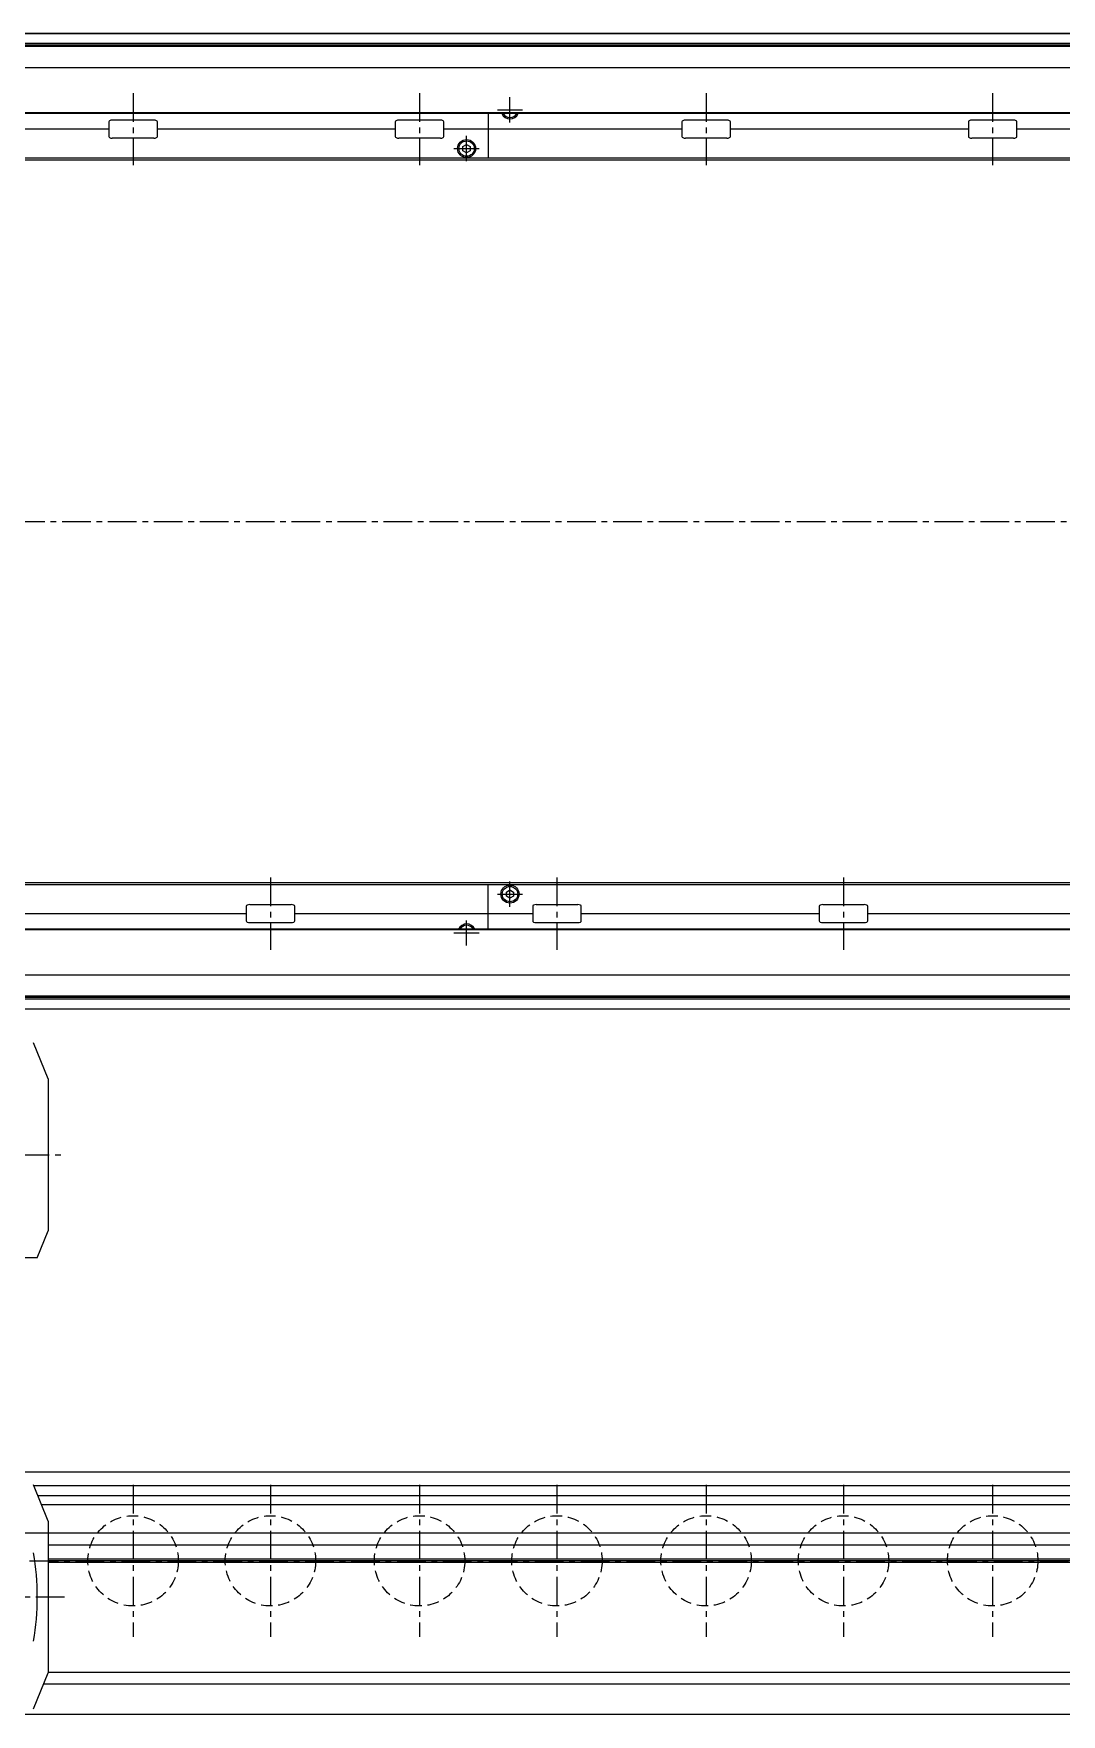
# Model space of a CAD drawing. Extents: x -10 to 4817, y -8 to 1051.
# Drawn here: x 674 to 1243, y 68 to 998 of the extents above; entities that cross this region are included whole.
import ezdxf

# ---------------------------------------------------------------- set-up
doc = ezdxf.new("R2010")
doc.units = 0
doc.header["$LTSCALE"] = 0.5
doc.linetypes.add('CENTER', pattern=[50.8, 31.75, -6.35, 6.35, -6.35])
doc.linetypes.add('DASHED', pattern=[19.05, 12.7, -6.35])
for name, color, linetype in [('MSM_CENTER', 1, 'CENTER'), ('MSM_CONTINUOUS', 7, 'CONTINUOUS'), ('MSM_DASHED', 4, 'DASHED')]:
    doc.layers.add(name, color=color, linetype=linetype)

msp = doc.modelspace()

# ---------------------------------------------------------------- linework, layer by layer
at = {"layer": 'MSM_CENTER'}
for p, q in [((729.25, 965.5), (729.25, 925.5)), ((887.75, 965.5), (887.75, 925.5)), ((937.75, 949.25), (937.75, 963.25)), ((1046.25, 965.5), (1046.25, 925.5)), ((1204.75, 965.5), (1204.75, 925.5)), ((930.75, 956.25), (944.75, 956.25)), ((913.75, 927.75), (913.75, 941.75)), ((906.75, 934.75), (920.75, 934.75)), ((359.75, 728.4), (4109.85, 728.4)), ((805.25, 531.3), (805.25, 491.3)), ((963.75, 531.3), (963.75, 491.3)), ((1122.25, 531.3), (1122.25, 491.3)), ((930.75, 522.05), (944.75, 522.05)), ((937.75, 515.05), (937.75, 529.05)), ((913.75, 493.55), (913.75, 507.55)), ((906.75, 500.55), (920.75, 500.55)), ((362.25, 377.75), (692.25, 377.75)), ((729.25, 195), (729.25, 111)), ((805.25, 195), (805.25, 111)), ((887.75, 195), (887.75, 111)), ((963.75, 195), (963.75, 111)), ((1046.25, 195), (1046.25, 111)), ((1122.25, 195), (1122.25, 111)), ((1204.75, 195), (1204.75, 111)), ((367.25, 153), (4100.25, 153)), ((472.25, 133), (692.25, 133))]:
    msp.add_line(p, q, dxfattribs=at)
at = {"layer": 'MSM_CONTINUOUS'}
for p, q in [((4099.85, 998.4), (370.65, 998.4)), ((4098.25, 998.35), (372.25, 998.35)), ((4073.58, 992.92), (396.92, 992.92)), ((4073.58, 991.18), (396.92, 991.18)), ((4073.5, 992.05), (397, 992.05)), ((4098.25, 979.55), (372.25, 979.55)), ((4098.25, 954.15), (372.25, 954.15)), ((4098.25, 954.55), (422.25, 954.55)), ((715.81, 949.5), (715.81, 941.5)), ((740.72, 950.5), (717.78, 950.5)), ((742.69, 941.5), (742.69, 949.5)), ((874.31, 949.5), (874.31, 941.5)), ((899.22, 950.5), (876.28, 950.5)), ((901.19, 941.5), (901.19, 949.5)), ((925.75, 954.15), (925.75, 929.4)), ((937.75, 953.94), (937.39, 954.15)), ((938.11, 954.15), (937.75, 953.94)), ((1032.81, 949.5), (1032.81, 941.5)), ((1057.72, 950.5), (1034.78, 950.5)), ((1059.69, 941.5), (1059.69, 949.5)), ((1191.31, 949.5), (1191.31, 941.5)), ((1216.22, 950.5), (1193.28, 950.5)), ((1218.19, 941.5), (1218.19, 949.5)), ((715.81, 945.5), (584.19, 945.5)), ((740.72, 940.5), (717.78, 940.5)), ((874.31, 945.5), (742.69, 945.5)), ((899.22, 940.5), (876.28, 940.5)), ((1032.81, 945.5), (901.19, 945.5)), ((1057.72, 940.5), (1034.78, 940.5)), ((1191.31, 945.5), (1059.69, 945.5)), ((1216.22, 940.5), (1193.28, 940.5)), ((1349.81, 945.5), (1218.19, 945.5)), ((911.75, 935.9), (913.75, 937.06)), ((911.75, 933.6), (911.75, 935.9)), ((913.75, 932.44), (911.75, 933.6)), ((913.75, 937.06), (915.75, 935.9)), ((915.75, 933.6), (913.75, 932.44)), ((915.75, 935.9), (915.75, 933.6)), ((4095.75, 929.4), (450.25, 929.4)), ((4099.85, 928.4), (450.25, 928.4)), ((4099.85, 528.4), (450.25, 528.4)), ((450.25, 527.4), (4095.75, 527.4)), ((925.75, 502.65), (925.75, 527.4)), ((935.75, 523.2), (937.75, 524.36)), ((935.75, 520.9), (935.75, 523.2)), ((937.75, 524.36), (939.75, 523.2)), ((939.75, 523.2), (939.75, 520.9)), ((791.81, 515.3), (791.81, 507.3)), ((793.78, 516.3), (816.72, 516.3)), ((818.69, 507.3), (818.69, 515.3)), ((937.75, 519.74), (935.75, 520.9)), ((939.75, 520.9), (937.75, 519.74)), ((950.31, 515.3), (950.31, 507.3)), ((952.28, 516.3), (975.22, 516.3)), ((977.19, 507.3), (977.19, 515.3)), ((1108.81, 515.3), (1108.81, 507.3)), ((1110.78, 516.3), (1133.72, 516.3)), ((1135.69, 507.3), (1135.69, 515.3)), ((4098.25, 502.65), (372.25, 502.65)), ((660.19, 511.3), (791.81, 511.3)), ((793.78, 506.3), (816.72, 506.3)), ((818.69, 511.3), (950.31, 511.3)), ((913.39, 502.65), (913.75, 502.86)), ((913.75, 502.86), (914.11, 502.65)), ((952.28, 506.3), (975.22, 506.3)), ((977.19, 511.3), (1108.81, 511.3)), ((1110.78, 506.3), (1133.72, 506.3)), ((1135.69, 511.3), (1267.31, 511.3)), ((4098.25, 502.25), (422.25, 502.25)), ((4098.25, 477.25), (372.25, 477.25)), ((4073.58, 465.62), (396.92, 465.62)), ((4099.85, 458.4), (370.65, 458.4)), ((4098.25, 458.45), (372.25, 458.45)), ((4073.58, 463.88), (396.92, 463.88)), ((4073.5, 464.75), (397, 464.75)), ((682.25, 419.75), (674.25, 439.75)), ((682.25, 419.75), (682.25, 335.75)), ((676.25, 320.75), (682.25, 335.75)), ((676.25, 320.75), (531.25, 320.75)), ((4098.25, 202), (372.25, 202)), ((682.25, 175), (674.25, 195)), ((4098.25, 194.6), (674.41, 194.6)), ((3982.25, 189), (676.65, 189)), ((3982.25, 184), (678.65, 184)), ((3882.25, 168.25), (667.25, 168.25)), ((682.25, 175), (682.25, 91)), ((3882.25, 161.75), (682.25, 161.75)), ((3882.25, 153.87), (682.25, 153.87)), ((3882.25, 153), (682.25, 153)), ((3882.25, 152.13), (682.25, 152.13)), ((674.25, 71), (682.25, 91)), ((3882.25, 84.75), (679.75, 84.75)), ((3882.25, 91.25), (682.25, 91.25)), ((4099.85, 68), (472.25, 68))]:
    msp.add_line(p, q, dxfattribs=at)
for centre, radius in [((913.75, 934.75), 5), ((913.75, 934.75), 4.25), ((937.75, 522.05), 5), ((937.75, 522.05), 4.25)]:
    msp.add_circle(centre, radius, dxfattribs=at)
for centre, radius, start, end in [((716.68, 949.38), 0.882, 115.53281, 172.10275), ((717.76, 947.09), 3.41, 89.66873, 115.24537), ((740.74, 947.09), 3.41, 64.75463, 90.33127), ((741.82, 949.38), 0.882, 7.89725, 64.46719), ((875.18, 949.38), 0.882, 115.53281, 172.10275), ((876.26, 947.09), 3.41, 89.66873, 115.24537), ((899.24, 947.09), 3.41, 64.75463, 90.33127), ((900.32, 949.38), 0.882, 7.89725, 64.46719), ((937.75, 956.25), 5, 204.83459, 335.16541), ((937.75, 956.25), 4.25, 209.61158, 330.38842), ((1033.68, 949.38), 0.882, 115.53281, 172.10275), ((1034.76, 947.09), 3.41, 89.66873, 115.24537), ((1057.74, 947.09), 3.41, 64.75463, 90.33127), ((1058.82, 949.38), 0.882, 7.89725, 64.46719), ((1192.18, 949.38), 0.882, 115.53281, 172.10275), ((1193.26, 947.09), 3.41, 89.66873, 115.24537), ((1216.24, 947.09), 3.41, 64.75463, 90.33127), ((1217.32, 949.38), 0.882, 7.89725, 64.46719), ((716.68, 941.62), 0.882, 187.89725, 244.46719), ((717.76, 943.91), 3.41, 244.75463, 270.33127), ((740.74, 943.91), 3.41, 269.66873, 295.24537), ((741.82, 941.62), 0.882, 295.53281, 352.10275), ((875.18, 941.62), 0.882, 187.89725, 244.46719), ((876.26, 943.91), 3.41, 244.75463, 270.33127), ((899.24, 943.91), 3.41, 269.66873, 295.24537), ((900.32, 941.62), 0.882, 295.53281, 352.10275), ((1033.68, 941.62), 0.882, 187.89725, 244.46719), ((1034.76, 943.91), 3.41, 244.75463, 270.33127), ((1057.74, 943.91), 3.41, 269.66873, 295.24537), ((1058.82, 941.62), 0.882, 295.53281, 352.10275), ((1192.18, 941.62), 0.882, 187.89725, 244.46719), ((1193.26, 943.91), 3.41, 244.75463, 270.33127), ((1216.24, 943.91), 3.41, 269.66873, 295.24537), ((1217.32, 941.62), 0.882, 295.53281, 352.10275), ((792.68, 515.18), 0.882, 115.53281, 172.10275), ((793.76, 512.89), 3.41, 89.66873, 115.24537), ((816.74, 512.89), 3.41, 64.75463, 90.33127), ((817.82, 515.18), 0.882, 7.89725, 64.46719), ((951.18, 515.18), 0.882, 115.53281, 172.10275), ((952.26, 512.89), 3.41, 89.66873, 115.24537), ((975.24, 512.89), 3.41, 64.75463, 90.33127), ((976.32, 515.18), 0.882, 7.89725, 64.46719), ((1109.68, 515.18), 0.882, 115.53281, 172.10275), ((1110.76, 512.89), 3.41, 89.66873, 115.24537), ((1133.74, 512.89), 3.41, 64.75463, 90.33127), ((1134.82, 515.18), 0.882, 7.89725, 64.46719), ((792.68, 507.42), 0.882, 187.89725, 244.46719), ((793.76, 509.71), 3.41, 244.75463, 270.33127), ((816.74, 509.71), 3.41, 269.66873, 295.24537), ((817.82, 507.42), 0.882, 295.53281, 352.10275), ((913.75, 500.55), 5, 24.83459, 155.16541), ((913.75, 500.55), 4.25, 29.61158, 150.38842), ((951.18, 507.42), 0.882, 187.89725, 244.46719), ((952.26, 509.71), 3.41, 244.75463, 270.33127), ((975.24, 509.71), 3.41, 269.66873, 295.24537), ((976.32, 507.42), 0.882, 295.53281, 352.10275), ((1109.68, 507.42), 0.882, 187.89725, 244.46719), ((1110.76, 509.71), 3.41, 244.75463, 270.33127), ((1133.74, 509.71), 3.41, 269.66873, 295.24537), ((1134.82, 507.42), 0.882, 295.53281, 352.10275), ((526.01, 133), 150.23, 350.65564, 9.34436)]:
    msp.add_arc(centre, radius, start, end, dxfattribs=at)
at = {"layer": 'MSM_DASHED'}
for centre in [(729.25, 153), (805.25, 153), (887.75, 153), (963.75, 153), (1046.25, 153), (1122.25, 153), (1204.75, 153)]:
    msp.add_circle(centre, 25, dxfattribs=at)

doc.saveas('drawing.dxf')
